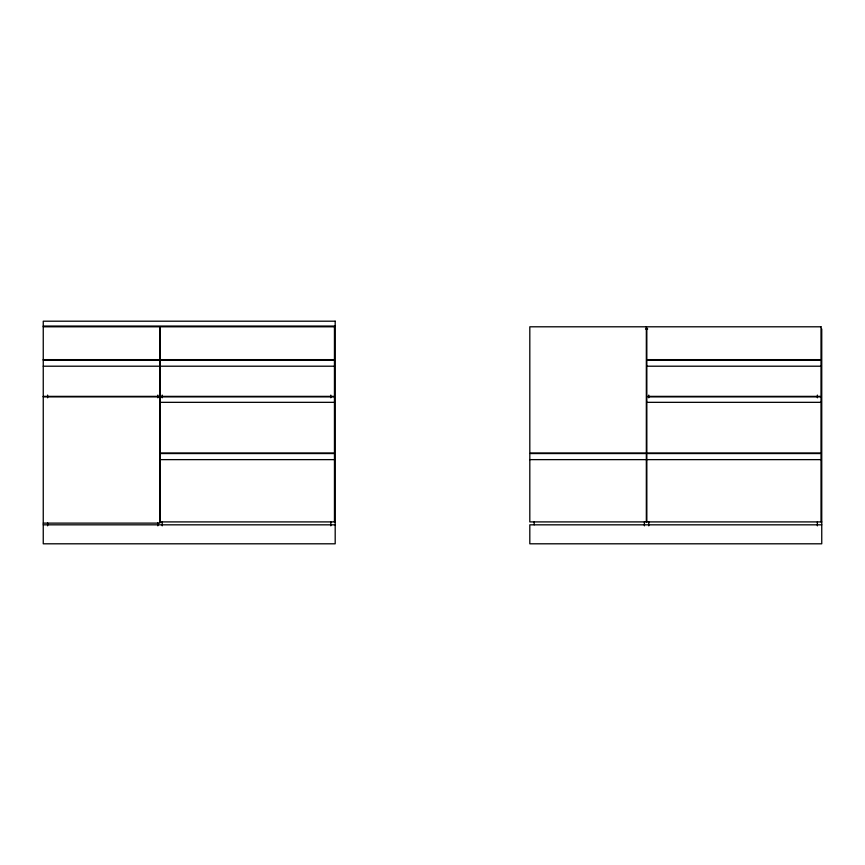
<?xml version="1.0" encoding="UTF-8"?>
<svg xmlns="http://www.w3.org/2000/svg" width="865" height="865" viewBox="0 0 865 865"><rect width="100%" height="100%" fill="white"/><g stroke="black" fill="none" stroke-linecap="round" stroke-linejoin="round"><path stroke-width="1.3" d="M43.25 326.062L335.188 326.062M43.25 326.797L159.776 326.797L159.776 359.635L43.25 359.635M645.495 328.981L647.68 328.981M43.25 360.121L159.787 360.121L159.787 396.375L43.25 396.375M43.25 366.209L159.787 366.209M160.274 366.209L334.463 366.209M646.836 366.209L821.015 366.209M43.25 396.862L159.776 396.862L159.776 523.12L43.25 523.12M160.274 402.333L334.463 402.333M646.836 402.333L821.026 402.333M160.274 459.629L334.463 459.629M529.812 459.629L646.339 459.629M646.836 459.629L821.026 459.629M160.025 521.909L335.188 521.909M821.75 521.909L529.812 521.909L529.812 453.541L646.339 453.541L646.339 521.909M43.25 524.828L335.188 524.828M821.75 524.828L529.812 524.828L529.812 543.804L821.75 543.804L821.75 328.981M821.026 521.909L821.026 453.541L646.836 453.541L646.836 521.909M817.371 395.089L817.371 397.792M817.371 521.909L817.371 525.833M648.772 395.089L648.772 397.792M648.772 521.909L648.772 525.833M644.393 521.909L644.393 525.833M534.192 521.909L534.192 524.828M334.463 521.909L334.463 453.541L160.274 453.541L160.274 521.909M330.808 395.089L330.808 397.792M330.808 521.909L330.808 525.833M162.22 395.089L162.22 397.792M162.22 521.909L162.22 525.833M157.83 395.089L157.83 397.792M157.83 522.882L157.83 525.833M47.629 395.089L47.629 397.792M47.629 522.882L47.629 525.833M335.188 321.196L43.25 321.196L43.25 543.804L335.188 543.804L335.188 321.196M334.452 326.797L160.263 326.797L160.263 359.635L334.452 359.635L334.452 326.797M646.339 326.797L529.812 326.797L529.812 453.055L646.339 453.055L646.339 326.797M821.015 326.797L646.825 326.797L646.825 359.635L821.015 359.635L821.015 326.797M334.463 360.121L160.274 360.121L160.274 396.375L334.452 396.375L334.452 360.121M821.015 360.121L646.836 360.121L646.836 396.375L821.015 396.375L821.015 360.121M334.463 396.862L160.274 396.862L160.274 453.055L334.463 453.055L334.452 396.862M821.015 396.862L646.836 396.862L646.836 453.055L821.015 453.055L821.015 396.862"/></g></svg>
